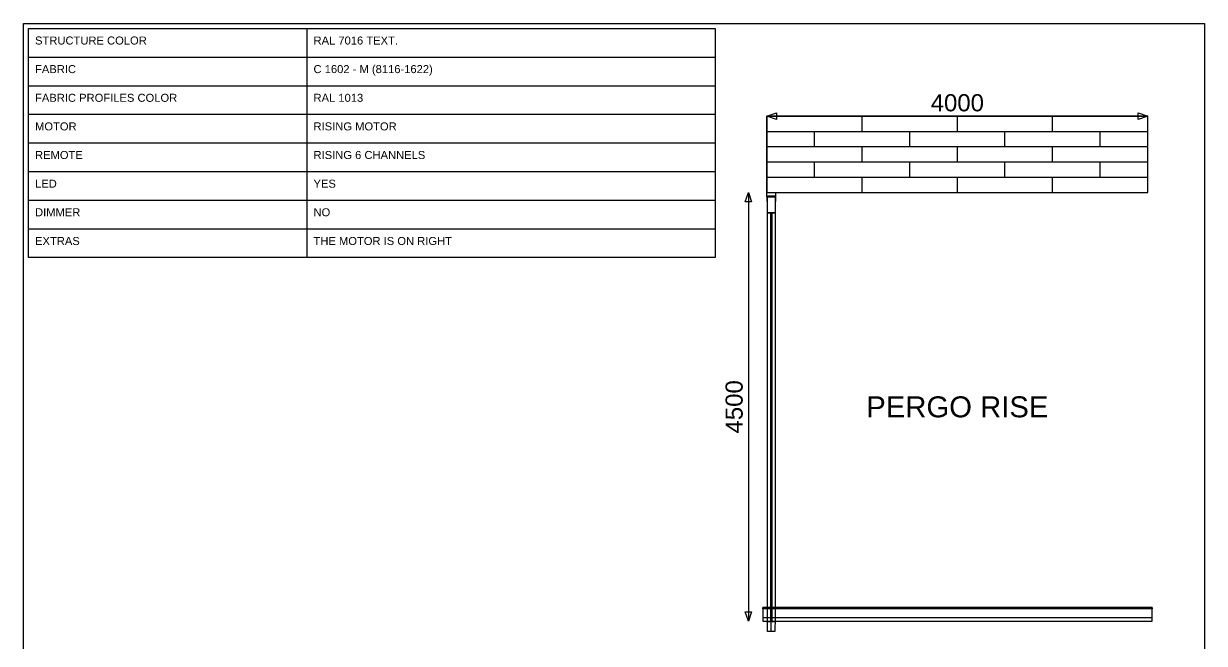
# Model space of a CAD drawing. Extents: x -7510 to 4888, y -10643 to 1770.
# Drawn here: x -7510 to 4888, y -4731 to 1770 of the extents above; entities that cross this region are included whole.
import ezdxf
from ezdxf.enums import TextEntityAlignment as Align

# ---------------------------------------------------------------- set-up
doc = ezdxf.new("R2010")
doc.units = 0
for name, color, linetype in [('BLOCK', 7, 'CONTINUOUS'), ('BLOCKREF', 8, 'CONTINUOUS'), ('DIM', 42, 'CONTINUOUS'), ('HATCH_WALL', 8, 'CONTINUOUS'), ('OUTLINE', 7, 'CONTINUOUS'), ('PROFILE', 1, 'CONTINUOUS'), ('RAY', 5, 'CONTINUOUS'), ('TABLE', 7, 'CONTINUOUS'), ('TEXT', 7, 'CONTINUOUS'), ('TITLE', 7, 'CONTINUOUS'), ('TOPWALL', 8, 'CONTINUOUS')]:
    doc.layers.add(name, color=color, linetype=linetype)
doc.styles.get("Standard").update_dxf_attribs({"font": 'Arial.ttf'})
doc.dimstyles.new('MESUT-MM', dxfattribs={"dimtxt": 180, "dimasz": 100, "dimexe": 1.25, "dimexo": 0.625, "dimtad": 1, "dimdec": 0, "dimcen": 2, "dimclrd": 42, "dimclre": 42, "dimclrt": 1, "dimazin": 3, "dimtfac": 1, "dimtdec": 0, "dimtmove": 0, "dimatfit": 3})

# ---------------------------------------------------------------- blocks, each defined once
blk = doc.blocks.new('PULUMUR_WALL_BRICK_HATCH')
at = {"layer": 'HATCH_WALL', "color": 8}
for p, q in [((250, 800), (250, 1000)), ((500, 800), (500, 1000)), ((750, 800), (750, 1000)), ((0, 800), (1000, 800)), ((125, 600), (125, 800)), ((375, 600), (375, 800)), ((625, 600), (625, 800)), ((875, 600), (875, 800)), ((0, 600), (1000, 600)), ((250, 400), (250, 600)), ((500, 400), (500, 600)), ((750, 400), (750, 600)), ((0, 400), (1000, 400)), ((125, 200), (125, 400)), ((375, 200), (375, 400)), ((625, 200), (625, 400)), ((875, 200), (875, 400)), ((0, 200), (1000, 200)), ((250, 0), (250, 200)), ((500, 0), (500, 200)), ((750, 0), (750, 200))]:
    blk.add_line(p, q, dxfattribs=at)
blk = doc.blocks.new('PERGORISE_RAY_ARKA_MEKANIZMA_UST_GORUNUS')
at = {"layer": 'BLOCK', "color": 7}
for p, q in [((46, 211), (-46, 211)), ((46, 176), (-46, 176)), ((46, 169), (-46, 169)), ((41, 0), (-41, 0))]:
    blk.add_line(p, q, dxfattribs=at)
for points in [[(46, 215), (46, 169), (-46, 169), (-46, 215)], [(-46, 169), (-46, 118), (-43, 118), (-43, 169)], [(-41, -131), (-41, 165), (-40, 165), (-40, 165), (-40, 165), (-40, 165), (-40, 165), (-40, 166), (-40, 166), (-40, 166), (-40, 166), (-40, 166), (-39, 166), (-39, 166), (-39, 166), (-39, 166), (-39, 166), (-39, 167), (39, 167), (39, 166), (39, 166), (39, 166), (39, 166), (39, 166), (40, 166), (40, 166), (40, 166), (40, 166), (40, 166), (40, 165), (40, 165), (40, 165), (40, 165), (40, 165), (41, 165), (41, -131), (43, -131), (43, 165), (43, 165), (43, 165), (43, 166), (43, 166), (42, 167), (42, 167), (42, 167), (42, 168), (41, 168), (41, 168), (41, 168), (40, 169), (40, 169), (39, 169), (39, 169), (39, 169), (-39, 169), (-39, 169), (-39, 169), (-39, 169), (-39, 169), (-40, 169), (-40, 169), (-40, 169), (-40, 169), (-40, 169), (-41, 168), (-41, 168), (-41, 168), (-41, 168), (-41, 168), (-42, 168), (-42, 168), (-42, 168), (-42, 167), (-42, 167), (-42, 167), (-42, 167), (-42, 167), (-43, 166), (-43, 166), (-43, 166), (-43, 166), (-43, 166), (-43, 165), (-43, 165), (-43, 165), (-43, 165), (-43, 165), (-43, -131)], [(43, 169), (43, 118), (46, 118), (46, 169)]]:
    blk.add_lwpolyline(points, close=True, dxfattribs=at)
blk = doc.blocks.new('PERGORISE_RAY_KAFASI_UST_GORUNUS')
at = {"layer": 'BLOCK', "color": 7}
for p, q in [((0, -104), (0, 0)), ((35, -104), (-35, -104))]:
    blk.add_line(p, q, dxfattribs=at)
for points in [[(-38, -101), (-38, -101), (-38, -101), (-38, -100), (-38, -100), (-38, -100), (-38, -99), (-38, -99), (-38, -98), (-38, -98), (-38, -98), (-38, -97), (-38, -97), (-38, -97), (-38, -96), (-38, -96), (-38, -95), (-39, -60), (-40, 0), (-40, 0), (-40, 0), (-39, 0), (-39, 0), (-39, 0), (-39, 0), (-39, 0), (-39, 0), (-38, 0), (-38, 0), (-38, 0), (-38, 0), (-38, 0), (-37, 0), (-37, 0), (-37, 0), (37, 0), (37, 0), (37, 0), (38, 0), (38, 0), (38, 0), (38, 0), (38, 0), (39, 0), (39, 0), (39, 0), (39, 0), (39, 0), (39, 0), (40, 0), (40, 0), (40, 0), (39, -60), (38, -95), (38, -96), (38, -96), (38, -97), (38, -97), (38, -97), (38, -98), (38, -98), (38, -98), (38, -99), (38, -99), (38, -99), (38, -100), (38, -100), (38, -101), (38, -101), (38, -101)], [(-35, -104), (-35, -104), (-35, -104), (-35, -104), (-35, -104), (-35, -104), (-35, -104), (-35, -104), (-35, -104), (-35, -104), (-35, -104), (-35, -104), (-35, -104), (-35, -104), (-35, -104), (-35, -104), (-35, -104), (-35, -104), (-35, -104), (-35, -104), (-35, -104), (-35, -104), (-35, -104), (-35, -104), (-35, -104), (-35, -104), (-35, -104), (-35, -104), (-35, -104), (-36, -104), (-36, -104), (-36, -104), (-36, -104), (-36, -104), (-36, -104), (-36, -104), (-36, -104), (-36, -104), (-36, -104), (-36, -104), (-36, -104), (-36, -104), (-36, -104), (-36, -104), (-36, -104), (-36, -104), (-36, -104), (-36, -104), (-36, -104), (-36, -104), (-36, -104), (-36, -104), (-36, -103), (-37, -103), (-37, -103), (-37, -103), (-37, -103), (-37, -103), (-37, -103), (-37, -103), (-37, -103), (-37, -103), (-37, -103), (-37, -103), (-37, -103), (-37, -103), (-37, -103), (-37, -103), (-37, -103), (-37, -103), (-37, -103), (-37, -103), (-37, -103), (-37, -103), (-37, -103), (-37, -103), (-37, -103), (-37, -103), (-37, -103), (-37, -103), (-37, -103), (-37, -103), (-37, -103), (-37, -103), (-37, -103), (-37, -103), (-37, -102), (-37, -102), (-37, -102), (-37, -102), (-37, -102), (-37, -102), (-37, -102), (-37, -102), (-37, -102), (-37, -102), (-37, -102), (-37, -102), (-37, -102), (-37, -102), (-37, -102), (-37, -102), (-37, -102), (-37, -102), (-37, -102), (-37, -102), (-37, -102), (-37, -102), (-37, -102), (-37, -102), (-37, -102), (-37, -102), (-37, -102), (-37, -102), (-38, -102), (-38, -102), (-38, -102), (-38, -102), (-38, -102), (-38, -102), (-38, -102), (-38, -102), (-38, -102), (-38, -102), (-38, -102), (-38, -102), (-38, -102), (-38, -102), (-38, -102), (-38, -102), (-38, -102), (-38, -102), (-38, -102), (-38, -102), (-38, -102), (-38, -102), (-38, -102), (-38, -102), (-38, -102), (-38, -102), (-38, -102), (-38, -102), (-38, -102), (-38, -102), (-38, -102), (-38, -102), (-38, -102), (-38, -102), (-38, -102), (-38, -102), (-38, -102), (-38, -102), (-38, -102), (-38, -102), (-38, -101), (-38, -101), (-38, -101), (-38, -101), (-38, -101), (-38, -101), (-38, -101), (-38, -101), (-38, -101), (-38, -101), (-38, -101), (-38, -101), (-38, -101), (-38, -101), (-38, -101), (-38, -101), (-38, -101), (-38, -101), (-38, -101), (-38, -101), (-38, -101), (-38, -101), (-38, -101)], [(38, -101), (38, -101), (38, -101), (38, -101), (38, -101), (38, -101), (38, -101), (38, -101), (38, -101), (38, -101), (38, -101), (38, -101), (38, -101), (38, -101), (38, -101), (38, -101), (38, -101), (38, -101), (38, -101), (38, -101), (38, -102), (38, -102), (38, -102), (38, -102), (38, -102), (38, -102), (38, -102), (38, -102), (38, -102), (38, -102), (38, -102), (38, -102), (38, -102), (38, -102), (38, -102), (38, -102), (38, -102), (38, -102), (38, -102), (38, -102), (38, -102), (38, -102), (38, -102), (38, -102), (38, -102), (38, -102), (38, -102), (38, -102), (38, -102), (38, -102), (38, -102), (38, -102), (38, -102), (37, -102), (37, -102), (37, -102), (37, -102), (37, -102), (37, -102), (37, -102), (37, -102), (37, -102), (37, -102), (37, -102), (37, -102), (37, -102), (37, -102), (37, -102), (37, -102), (37, -102), (37, -102), (37, -102), (37, -102), (37, -102), (37, -102), (37, -102), (37, -102), (37, -103), (37, -103), (37, -103), (37, -103), (37, -103), (37, -103), (37, -103), (37, -103), (37, -103), (37, -103), (37, -103), (37, -103), (37, -103), (37, -103), (37, -103), (37, -103), (37, -103), (37, -103), (37, -103), (37, -103), (37, -103), (37, -103), (37, -103), (37, -103), (36, -103), (36, -104), (36, -104), (36, -104), (36, -104), (36, -104), (36, -104), (36, -104), (36, -104), (36, -104), (36, -104), (36, -104), (36, -104), (36, -104), (36, -104), (36, -104), (36, -104), (36, -104), (36, -104), (36, -104), (36, -104), (35, -104), (35, -104), (35, -104), (35, -104), (35, -104), (35, -104), (35, -104), (35, -104), (35, -104), (35, -104), (35, -104), (35, -104), (35, -104), (35, -104), (35, -104), (35, -104), (35, -104), (35, -104), (35, -104), (35, -104), (35, -104), (35, -104), (35, -104)]]:
    blk.add_lwpolyline(points, dxfattribs=at)
blk = doc.blocks.new('*D1')
at = {"layer": 'DIM', "color": 42}
for p, q in [((100, 0), (100, 0)), ((100, 0), (100, -4500)), ((100, -4500), (100, -4500))]:
    blk.add_line(p, q, dxfattribs=at)
for points in [[(100, 0), (134, -100), (66, -100)], [(100, -4500), (66, -4400), (134, -4400)]]:
    blk.add_lwpolyline(points, close=True, dxfattribs=at)
at = {"layer": 'TEXT', "color": 1}
blk.add_text('4500', height=180, rotation=90, dxfattribs=at).set_placement((-50, -2250), align=Align.MIDDLE_CENTER)
blk = doc.blocks.new('*D2')
at = {"layer": 'DIM', "color": 42}
for p, q in [((294, 0), (294, 800)), ((294, 800), (4294, 800)), ((4294, 0), (4294, 800))]:
    blk.add_line(p, q, dxfattribs=at)
for points in [[(294, 800), (394, 834), (394, 766)], [(4294, 800), (4194, 766), (4194, 834)]]:
    blk.add_lwpolyline(points, close=True, dxfattribs=at)
at = {"layer": 'TEXT', "color": 1}
blk.add_text('4000', height=180, dxfattribs=at).set_placement((2294, 940), align=Align.MIDDLE_CENTER)

msp = doc.modelspace()

# ---------------------------------------------------------------- linework, layer by layer
at = {"layer": 'OUTLINE', "color": 7}
msp.add_lwpolyline([(-7510, 1770), (4888, 1770), (4888, -10250), (-7510, -10250)], close=True, dxfattribs=at)
at = {"layer": 'PROFILE', "color": 1}
for points in [[(250, -4500), (4338, -4500), (4338, -4355), (250, -4355)], [(250, -4355), (4338, -4355), (4338, -4368), (250, -4368)], [(250, -4500), (4338, -4500), (4338, -4465), (250, -4465)]]:
    msp.add_lwpolyline(points, close=True, dxfattribs=at)
at = {"layer": 'RAY', "color": 5}
for points in [[(300, -215), (380, -215), (380, -4503), (300, -4503)], [(334, -215), (347, -215), (347, -4503), (334, -4503)]]:
    msp.add_lwpolyline(points, close=True, dxfattribs=at)
at = {"layer": 'TABLE', "color": 7}
for p, q in [((-4536, 1720), (-4536, -683)), ((-7460, 1420), (-250, 1420)), ((-7460, 1119), (-250, 1119)), ((-7460, 819), (-250, 819)), ((-7460, 518), (-250, 518)), ((-7460, 218), (-250, 218)), ((-7460, -83), (-250, -83)), ((-7460, -383), (-250, -383))]:
    msp.add_line(p, q, dxfattribs=at)
msp.add_lwpolyline([(-7460, 1720), (-250, 1720), (-250, -683), (-7460, -683)], close=True, dxfattribs=at)
at = {"layer": 'TOPWALL', "color": 8}
msp.add_lwpolyline([(294, 0), (4294, 0), (4294, 800), (294, 800)], close=True, dxfattribs=at)

# ---------------------------------------------------------------- block references
at = {"layer": 'BLOCKREF'}
for name, p in [('PERGORISE_RAY_ARKA_MEKANIZMA_UST_GORUNUS', (340, -215)), ('PERGORISE_RAY_KAFASI_UST_GORUNUS', (340, -4503))]:
    msp.add_blockref(name, p, dxfattribs=at)
at = {"layer": 'HATCH_WALL', "xscale": 4, "yscale": 0.8}
msp.add_blockref('PULUMUR_WALL_BRICK_HATCH', (294, 0), dxfattribs=at)

# ---------------------------------------------------------------- texts
at = {"layer": 'TEXT', "color": 7}
for s, p in [('STRUCTURE COLOR', (-7390, 1551)), ('RAL 7016 TEXT.', (-4466, 1551)), ('FABRIC', (-7390, 1251)), ('C 1602 - M (8116-1622)', (-4466, 1251)), ('FABRIC PROFILES COLOR', (-7390, 950)), ('RAL 1013', (-4466, 950)), ('MOTOR', (-7390, 650)), ('RISING MOTOR', (-4466, 650)), ('REMOTE', (-7390, 350)), ('RISING 6 CHANNELS', (-4466, 350)), ('LED', (-7390, 49)), ('YES', (-4466, 49)), ('DIMMER', (-7390, -251)), ('NO', (-4466, -251)), ('EXTRAS', (-7390, -552)), ('THE MOTOR IS ON RIGHT', (-4466, -552))]:
    msp.add_text(s, height=84, dxfattribs=at).set_placement(p)
at = {"layer": 'TITLE', "color": 3}
msp.add_text('PERGO RISE', height=220, dxfattribs=at).set_placement((2294, -2250), align=Align.MIDDLE_CENTER)

# ---------------------------------------------------------------- dimensions: what is measured, and where the dimension line sits
at = {"layer": 'DIM', "color": 42}
for p1, p2, distance, picture, middle in [((294, 0), (4294, 0), 800, '*D2', (2294, 940)), ((100, 0), (100, -4500), 0, '*D1', (-50, -2250))]:
    dim = msp.add_aligned_dim(p1=p1, p2=p2, distance=distance, dimstyle='MESUT-MM', dxfattribs=at)
    dim.commit()
    dim.dimension.update_dxf_attribs({"geometry": picture, "text_midpoint": middle})

doc.saveas('drawing.dxf')
